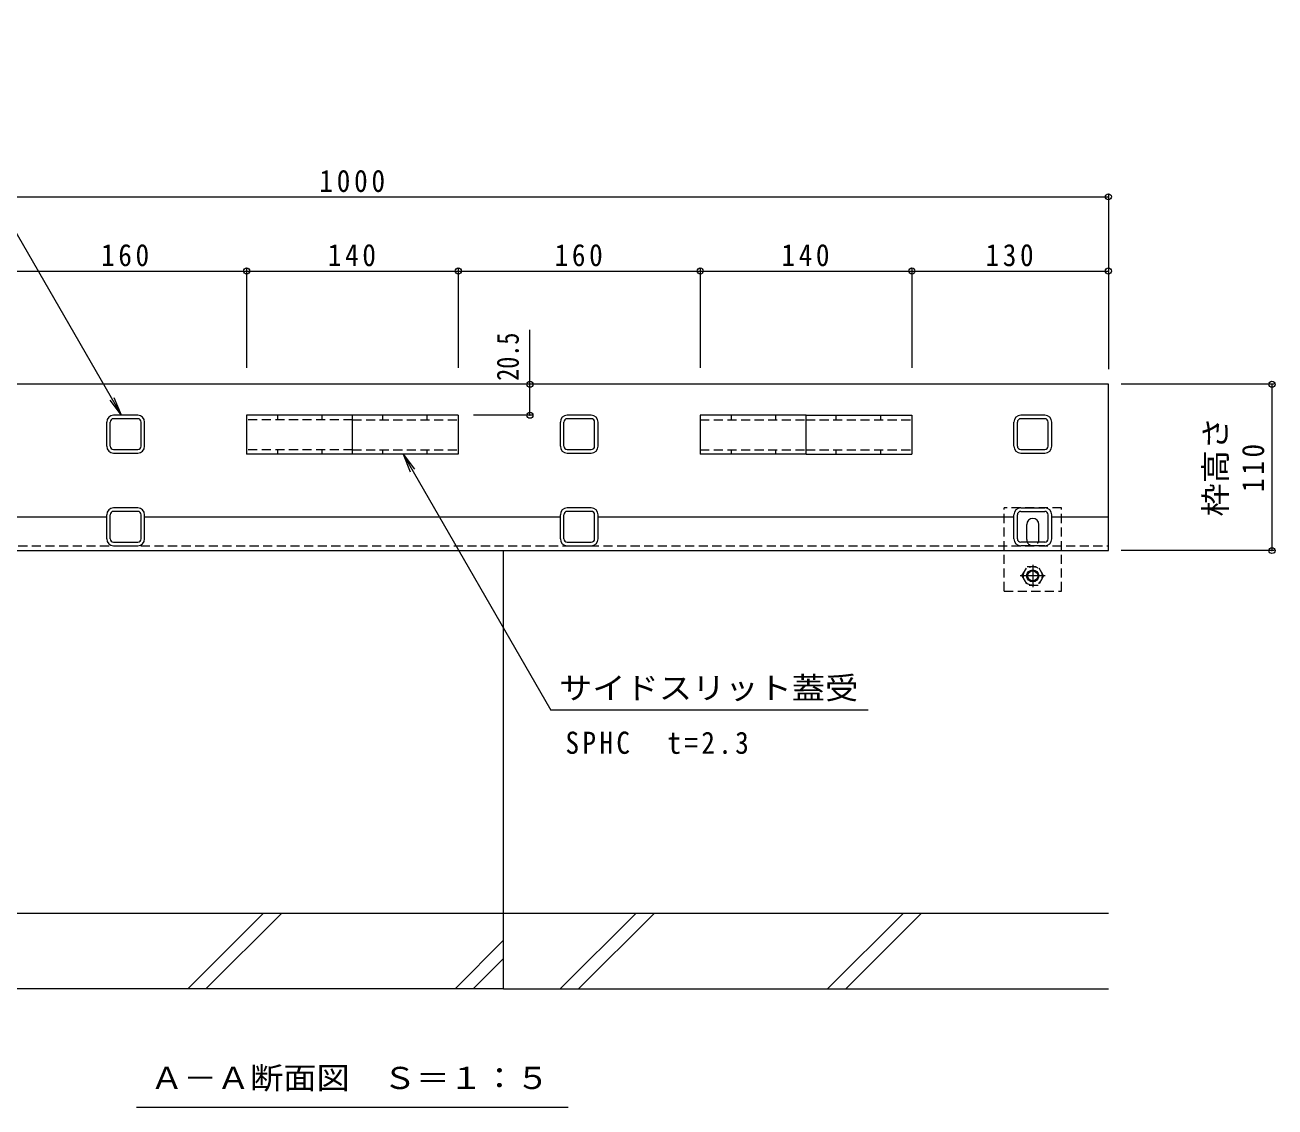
# Model space of a CAD drawing. Units: millimetres at full size, sheet at 1:5; some dimension numbers follow another scale. Extents: x -1703 to 1949, y -1363 to 1322.
# Drawn here: x -1057 to -230, y -976 to -261 of the extents above; entities that cross this region are included whole.
import ezdxf
from ezdxf.enums import TextEntityAlignment as Align

# ---------------------------------------------------------------- set-up
doc = ezdxf.new("R2010")
doc.units = ezdxf.units.MM
doc.header["$LTSCALE"] = 5
doc.header["$PDMODE"] = 32
doc.header["$PDSIZE"] = 4
doc.linetypes.add('CHAIN1', pattern=[8, 5, -1, 1, -1])
doc.linetypes.add('DASHED1', pattern=[1.8, 1.2, -0.6])
for name, color, linetype, lineweight in [('4-0_通り芯', 7, 'Continuous', 9), ('4-3_寸法', 7, 'DASHED1', 9), ('4-4_文字', 7, 'Continuous', 9), ('4-5_建具', 7, 'Continuous', 9), ('4-F_断熱材', 6, 'Continuous', 5)]:
    doc.layers.add(name, color=color, linetype=linetype, lineweight=lineweight)
doc.styles.add('ＭＳ ゴシック', font='')
doc.styles.get('ＭＳ ゴシック').set_extended_font_data('MS Gothic')

msp = doc.modelspace()

# ---------------------------------------------------------------- linework, layer by layer
at = {"layer": '4-0_通り芯'}
for p, q in [((-340.658, -498.235), (-1340.658, -498.235)), ((-340.658, -608.235), (-340.658, -498.235)), ((-982.658, -518.735), (-998.658, -518.735)), ((-682.658, -518.735), (-698.658, -518.735)), ((-382.658, -518.735), (-398.658, -518.735)), ((-1003.158, -539.235), (-1003.158, -523.235)), ((-1000.858, -539.235), (-1000.858, -523.235)), ((-982.658, -521.035), (-998.658, -521.035)), ((-980.458, -539.235), (-980.458, -523.235)), ((-978.158, -539.235), (-978.158, -523.235)), ((-703.158, -539.235), (-703.158, -523.235)), ((-700.858, -539.235), (-700.858, -523.235)), ((-682.658, -521.035), (-698.658, -521.035)), ((-680.458, -539.235), (-680.458, -523.235)), ((-678.158, -539.235), (-678.158, -523.235)), ((-403.158, -539.235), (-403.158, -523.235)), ((-400.858, -539.235), (-400.858, -523.235)), ((-382.658, -521.035), (-398.658, -521.035)), ((-380.458, -539.235), (-380.458, -523.235)), ((-378.158, -539.235), (-378.158, -523.235)), ((-998.658, -541.435), (-982.658, -541.435)), ((-998.658, -543.735), (-982.658, -543.735)), ((-698.658, -541.435), (-682.658, -541.435)), ((-698.658, -543.735), (-682.658, -543.735)), ((-398.658, -541.435), (-382.658, -541.435)), ((-398.658, -543.735), (-382.658, -543.735)), ((-1003.158, -586.235), (-1278.158, -586.235)), ((-1003.158, -600.535), (-1003.158, -584.535)), ((-1000.858, -600.535), (-1000.858, -584.535)), ((-982.658, -580.035), (-998.658, -580.035)), ((-982.658, -582.335), (-998.658, -582.335)), ((-980.458, -600.535), (-980.458, -584.535)), ((-978.158, -600.535), (-978.158, -584.535)), ((-703.158, -586.235), (-978.158, -586.235)), ((-703.158, -600.535), (-703.158, -584.535)), ((-700.858, -600.535), (-700.858, -584.535)), ((-682.658, -580.035), (-698.658, -580.035)), ((-682.658, -582.335), (-698.658, -582.335)), ((-680.458, -600.535), (-680.458, -584.535)), ((-678.158, -600.535), (-678.158, -584.535)), ((-403.158, -586.235), (-678.158, -586.235)), ((-403.158, -600.535), (-403.158, -584.535)), ((-400.858, -600.535), (-400.858, -584.535)), ((-398.658, -580.035), (-382.658, -580.035)), ((-398.658, -582.335), (-382.658, -582.335)), ((-380.458, -600.535), (-380.458, -584.535)), ((-378.158, -600.535), (-378.158, -584.535)), ((-340.658, -586.235), (-378.158, -586.235)), ((-394.658, -601.035), (-394.658, -591.035)), ((-386.658, -601.035), (-386.658, -591.035)), ((-998.658, -602.735), (-982.658, -602.735)), ((-698.658, -602.735), (-682.658, -602.735)), ((-382.658, -602.735), (-398.658, -602.735)), ((-998.658, -605.035), (-982.658, -605.035)), ((-698.658, -605.035), (-682.658, -605.035)), ((-382.658, -605.035), (-398.658, -605.035))]:
    msp.add_line(p, q, dxfattribs=at)
at = {"layer": '4-0_通り芯', "linetype": 'DASHED1'}
for p, q in [((-409.658, -635.035), (-409.658, -580.035)), ((-371.658, -580.035), (-409.658, -580.035)), ((-371.658, -635.035), (-371.658, -580.035)), ((-1340.658, -605.035), (-340.658, -605.035)), ((-409.658, -635.035), (-371.658, -635.035))]:
    msp.add_line(p, q, dxfattribs=at)
at = {"layer": '4-0_通り芯', "color": 2, "linetype": 'DASHED1'}
for p, q in [((-397.926, -625.029), (-394.332, -618.803)), ((-394.332, -618.803), (-387.121, -618.803)), ((-383.526, -625.029), (-387.121, -618.803)), ((-397.926, -625.029), (-394.332, -631.255)), ((-383.526, -625.029), (-387.121, -631.255)), ((-387.121, -631.255), (-394.332, -631.255))]:
    msp.add_line(p, q, dxfattribs=at)
at = {"layer": '4-0_通り芯', "color": 2, "linetype": 'CHAIN1'}
for p, q in [((-390.726, -617.7), (-390.726, -632.358)), ((-382.424, -625.029), (-399.028, -625.029))]:
    msp.add_line(p, q, dxfattribs=at)
at = {"layer": '4-0_通り芯'}
msp.add_lwpolyline([(-1340.658, -608.235), (-344.915, -608.235), (-340.658, -608.235)], dxfattribs=at)
at = {"layer": '4-0_通り芯', "color": 2, "linetype": 'DASHED1'}
msp.add_circle((-390.726, -625.029), 6.226, dxfattribs=at)
at = {"layer": '4-0_通り芯', "color": 2}
for radius in [4, 3.323]:
    msp.add_circle((-390.726, -625.029), radius, dxfattribs=at)
at = {"layer": '4-0_通り芯'}
for centre, radius, start, end in [((-998.658, -523.235), 4.5, 90, 180), ((-982.658, -523.235), 4.5, 0, 90), ((-698.658, -523.235), 4.5, 90, 180), ((-682.658, -523.235), 4.5, 0, 90), ((-398.658, -523.235), 4.5, 90, 180), ((-382.658, -523.235), 4.5, 0, 90), ((-998.658, -523.235), 2.2, 90, 180), ((-982.658, -523.235), 2.2, 0, 90), ((-698.658, -523.235), 2.2, 90, 180), ((-682.658, -523.235), 2.2, 0, 90), ((-398.658, -523.235), 2.2, 90, 180), ((-382.658, -523.235), 2.2, 0, 90), ((-998.658, -539.235), 4.5, 180, 270), ((-998.658, -539.235), 2.2, 180, 270), ((-982.658, -539.235), 2.2, 270, 0), ((-982.658, -539.235), 4.5, 270, 0), ((-698.658, -539.235), 4.5, 180, 270), ((-698.658, -539.235), 2.2, 180, 270), ((-682.658, -539.235), 2.2, 270, 0), ((-682.658, -539.235), 4.5, 270, 0), ((-398.658, -539.235), 4.5, 180, 270), ((-398.658, -539.235), 2.2, 180, 270), ((-382.658, -539.235), 2.2, 270, 0), ((-382.658, -539.235), 4.5, 270, 0), ((-998.658, -584.535), 4.5, 90, 180), ((-998.658, -584.535), 2.2, 90, 180), ((-982.658, -584.535), 4.5, 0, 90), ((-982.658, -584.535), 2.2, 0, 90), ((-698.658, -584.535), 4.5, 90, 180), ((-698.658, -584.535), 2.2, 90, 180), ((-682.658, -584.535), 4.5, 0, 90), ((-682.658, -584.535), 2.2, 0, 90), ((-398.658, -584.535), 4.5, 90, 180), ((-398.658, -584.535), 2.2, 90, 180), ((-382.658, -584.535), 4.5, 0, 90), ((-382.658, -584.535), 2.2, 0, 90), ((-390.658, -591.035), 4, 0, 180), ((-998.658, -600.535), 4.5, 180, 270), ((-998.658, -600.535), 2.2, 180, 270), ((-982.658, -600.535), 2.2, 270, 0), ((-982.658, -600.535), 4.5, 270, 0), ((-698.658, -600.535), 4.5, 180, 270), ((-698.658, -600.535), 2.2, 180, 270), ((-682.658, -600.535), 2.2, 270, 0), ((-682.658, -600.535), 4.5, 270, 0), ((-398.658, -600.535), 4.5, 180, 270), ((-398.658, -600.535), 2.2, 180, 270), ((-390.658, -601.035), 4, 180, 191.53696), ((-390.658, -601.035), 4, 348.46304, 0), ((-382.658, -600.535), 2.2, 270, 0), ((-382.658, -600.535), 4.5, 270, 0)]:
    msp.add_arc(centre, radius, start, end, dxfattribs=at)
at = {"layer": '4-0_通り芯', "linetype": 'DASHED1'}
msp.add_arc((-390.658, -601.035), 4, 191.53696, 348.46304, dxfattribs=at)
at = {"layer": '4-3_寸法', "linetype": 'Continuous'}
for p, q in [((-840.658, -518.735), (-910.658, -518.735)), ((-910.658, -518.735), (-910.658, -544.535)), ((-840.658, -544.535), (-840.658, -518.735)), ((-770.658, -518.735), (-840.658, -518.735)), ((-770.658, -518.735), (-770.658, -544.535)), ((-540.658, -518.735), (-610.658, -518.735)), ((-610.658, -518.735), (-610.658, -544.535)), ((-540.658, -544.535), (-540.658, -518.735)), ((-540.658, -518.735), (-470.658, -518.735)), ((-470.658, -518.735), (-470.658, -544.535)), ((-840.658, -544.535), (-910.658, -544.535)), ((-770.658, -544.535), (-840.658, -544.535)), ((-540.658, -544.535), (-610.658, -544.535)), ((-540.658, -544.535), (-470.658, -544.535))]:
    msp.add_line(p, q, dxfattribs=at)
at = {"layer": '4-3_寸法'}
for p, q in [((-890.058, -521.735), (-890.058, -518.735)), ((-860.658, -521.735), (-860.658, -518.735)), ((-820.658, -521.735), (-820.658, -518.735)), ((-791.258, -521.735), (-791.258, -518.735)), ((-590.058, -521.735), (-590.058, -518.735)), ((-560.658, -521.735), (-560.658, -518.735)), ((-520.658, -521.735), (-520.658, -518.735)), ((-491.258, -521.735), (-491.258, -518.735)), ((-840.658, -521.735), (-910.658, -521.735)), ((-840.658, -521.735), (-770.658, -521.735)), ((-610.658, -521.735), (-540.658, -521.735)), ((-540.658, -521.735), (-470.658, -521.735)), ((-840.658, -541.535), (-910.658, -541.535)), ((-890.058, -544.535), (-890.058, -541.535)), ((-860.658, -544.535), (-860.658, -541.535)), ((-840.658, -541.535), (-770.658, -541.535)), ((-820.658, -544.535), (-820.658, -541.535)), ((-791.258, -544.535), (-791.258, -541.535)), ((-610.658, -541.535), (-540.658, -541.535)), ((-590.058, -544.535), (-590.058, -541.535)), ((-560.658, -544.535), (-560.658, -541.535)), ((-540.658, -541.535), (-470.658, -541.535)), ((-520.658, -544.535), (-520.658, -541.535)), ((-491.258, -544.535), (-491.258, -541.535))]:
    msp.add_line(p, q, dxfattribs=at)
at = {"layer": '4-4_文字'}
for p, q in [((-1340.658, -374.242), (-340.658, -374.242)), ((-340.658, -372.742), (-340.658, -488.235)), ((-1070.658, -423.322), (-910.658, -423.322)), ((-910.658, -421.822), (-910.658, -487.382)), ((-910.658, -423.322), (-770.658, -423.322)), ((-770.658, -421.822), (-770.658, -487.382)), ((-770.658, -423.322), (-610.658, -423.322)), ((-610.658, -421.822), (-610.658, -487.382)), ((-610.658, -423.322), (-470.658, -423.322)), ((-470.658, -421.822), (-470.658, -487.382)), ((-470.658, -423.322), (-340.658, -423.322)), ((-723.25, -498.235), (-723.25, -462.272)), ((-723.25, -518.735), (-723.25, -498.235)), ((-230.97, -498.235), (-332.325, -498.235)), ((-232.47, -498.235), (-232.47, -608.235)), ((-721.75, -518.735), (-760.658, -518.735)), ((-230.97, -608.235), (-332.325, -608.235))]:
    msp.add_line(p, q, dxfattribs=at)
for p in [(-340.658, -374.242), (-910.658, -423.322), (-770.658, -423.322), (-610.658, -423.322), (-470.658, -423.322), (-340.658, -423.322), (-723.25, -498.235), (-232.47, -498.235), (-723.25, -518.735), (-232.47, -608.235)]:
    msp.add_point(p, dxfattribs=at)
at = {"layer": '4-5_建具'}
for p, q in [((-993.369, -518.735), (-1142.415, -260.579)), ((-993.369, -518.735), (-1000.979, -508.818)), ((-993.369, -518.735), (-998.153, -507.186)), ((-807.179, -544.535), (-709.359, -713.877)), ((-807.179, -544.535), (-802.396, -556.083)), ((-807.179, -544.535), (-799.57, -554.451)), ((-499.515, -713.877), (-709.359, -713.877)), ((-983.408, -976.336), (-697.908, -976.336))]:
    msp.add_line(p, q, dxfattribs=at)
at = {"layer": '4-F_断熱材'}
for p, q in [((-740.658, -848.235), (-740.658, -608.235)), ((-740.658, -848.235), (-1340.658, -848.235)), ((-949.614, -898.235), (-899.614, -848.235)), ((-937.593, -898.235), (-887.593, -848.235)), ((-740.658, -898.235), (-740.658, -848.235)), ((-340.658, -848.235), (-740.658, -848.235)), ((-703.214, -898.235), (-653.214, -848.235)), ((-691.193, -898.235), (-641.193, -848.235)), ((-526.414, -898.235), (-476.414, -848.235)), ((-514.393, -898.235), (-464.393, -848.235)), ((-772.814, -898.235), (-740.658, -866.078)), ((-760.793, -898.235), (-740.658, -878.099)), ((-740.658, -898.235), (-1340.658, -898.235)), ((-740.658, -898.235), (-340.658, -898.235))]:
    msp.add_line(p, q, dxfattribs=at)

# ---------------------------------------------------------------- texts
at = {"layer": '4-4_文字', "color": 2, "style": 'ＭＳ ゴシック'}
for s, width, p in [('20.5', 0.8, (-726.25, -495.972)), ('枠高さ', 1.1, (-258.124, -585.735))]:
    msp.add_text(s, height=14.66, rotation=90, dxfattribs=dict(at, width=width)).set_placement(p, align=Align.BOTTOM_LEFT)
at = {"layer": '4-4_文字', "color": 2, "char_height": 14.66, "attachment_point": 7, "style": 'ＭＳ ゴシック'}
for s, insert in [('\\T1.28;\\W0.9;1000', (-862.533, -371.242)), ('\\T1.27;\\W0.9;160', (-1006.908, -420.322)), ('\\T1.27;\\W0.9;140', (-856.908, -420.322)), ('\\T1.27;\\W0.9;160', (-706.908, -420.322)), ('\\T1.27;\\W0.9;140', (-556.908, -420.322)), ('\\T1.27;\\W0.9;130', (-421.908, -420.322))]:
    msp.add_mtext(s, dxfattribs=dict(at, insert=insert))
at = {"layer": '4-4_文字', "color": 2, "insert": (-237.47, -569.485), "char_height": 14.66, "attachment_point": 7, "rotation": 90, "style": 'ＭＳ ゴシック'}
msp.add_mtext('\\T1.27;\\W0.9;110', dxfattribs=at)
at = {"layer": '4-5_建具', "color": 2, "style": 'ＭＳ ゴシック', "width": 1.1}
for s, p in [('サイドスリット蓋受', (-704.016, -710.877)), ('Ａ－Ａ断面図\u3000Ｓ＝１：５', (-974.408, -968.836))]:
    msp.add_text(s, height=14.66, dxfattribs=at).set_placement(p, align=Align.BOTTOM_LEFT)
at = {"layer": '4-5_建具', "color": 2, "insert": (-699.746, -742.941), "char_height": 14.66, "attachment_point": 7, "style": 'ＭＳ ゴシック'}
msp.add_mtext('\\T1.25;\\W0.9;SPHC\u3000t=2.3', dxfattribs=at)

doc.saveas('drawing.dxf')
